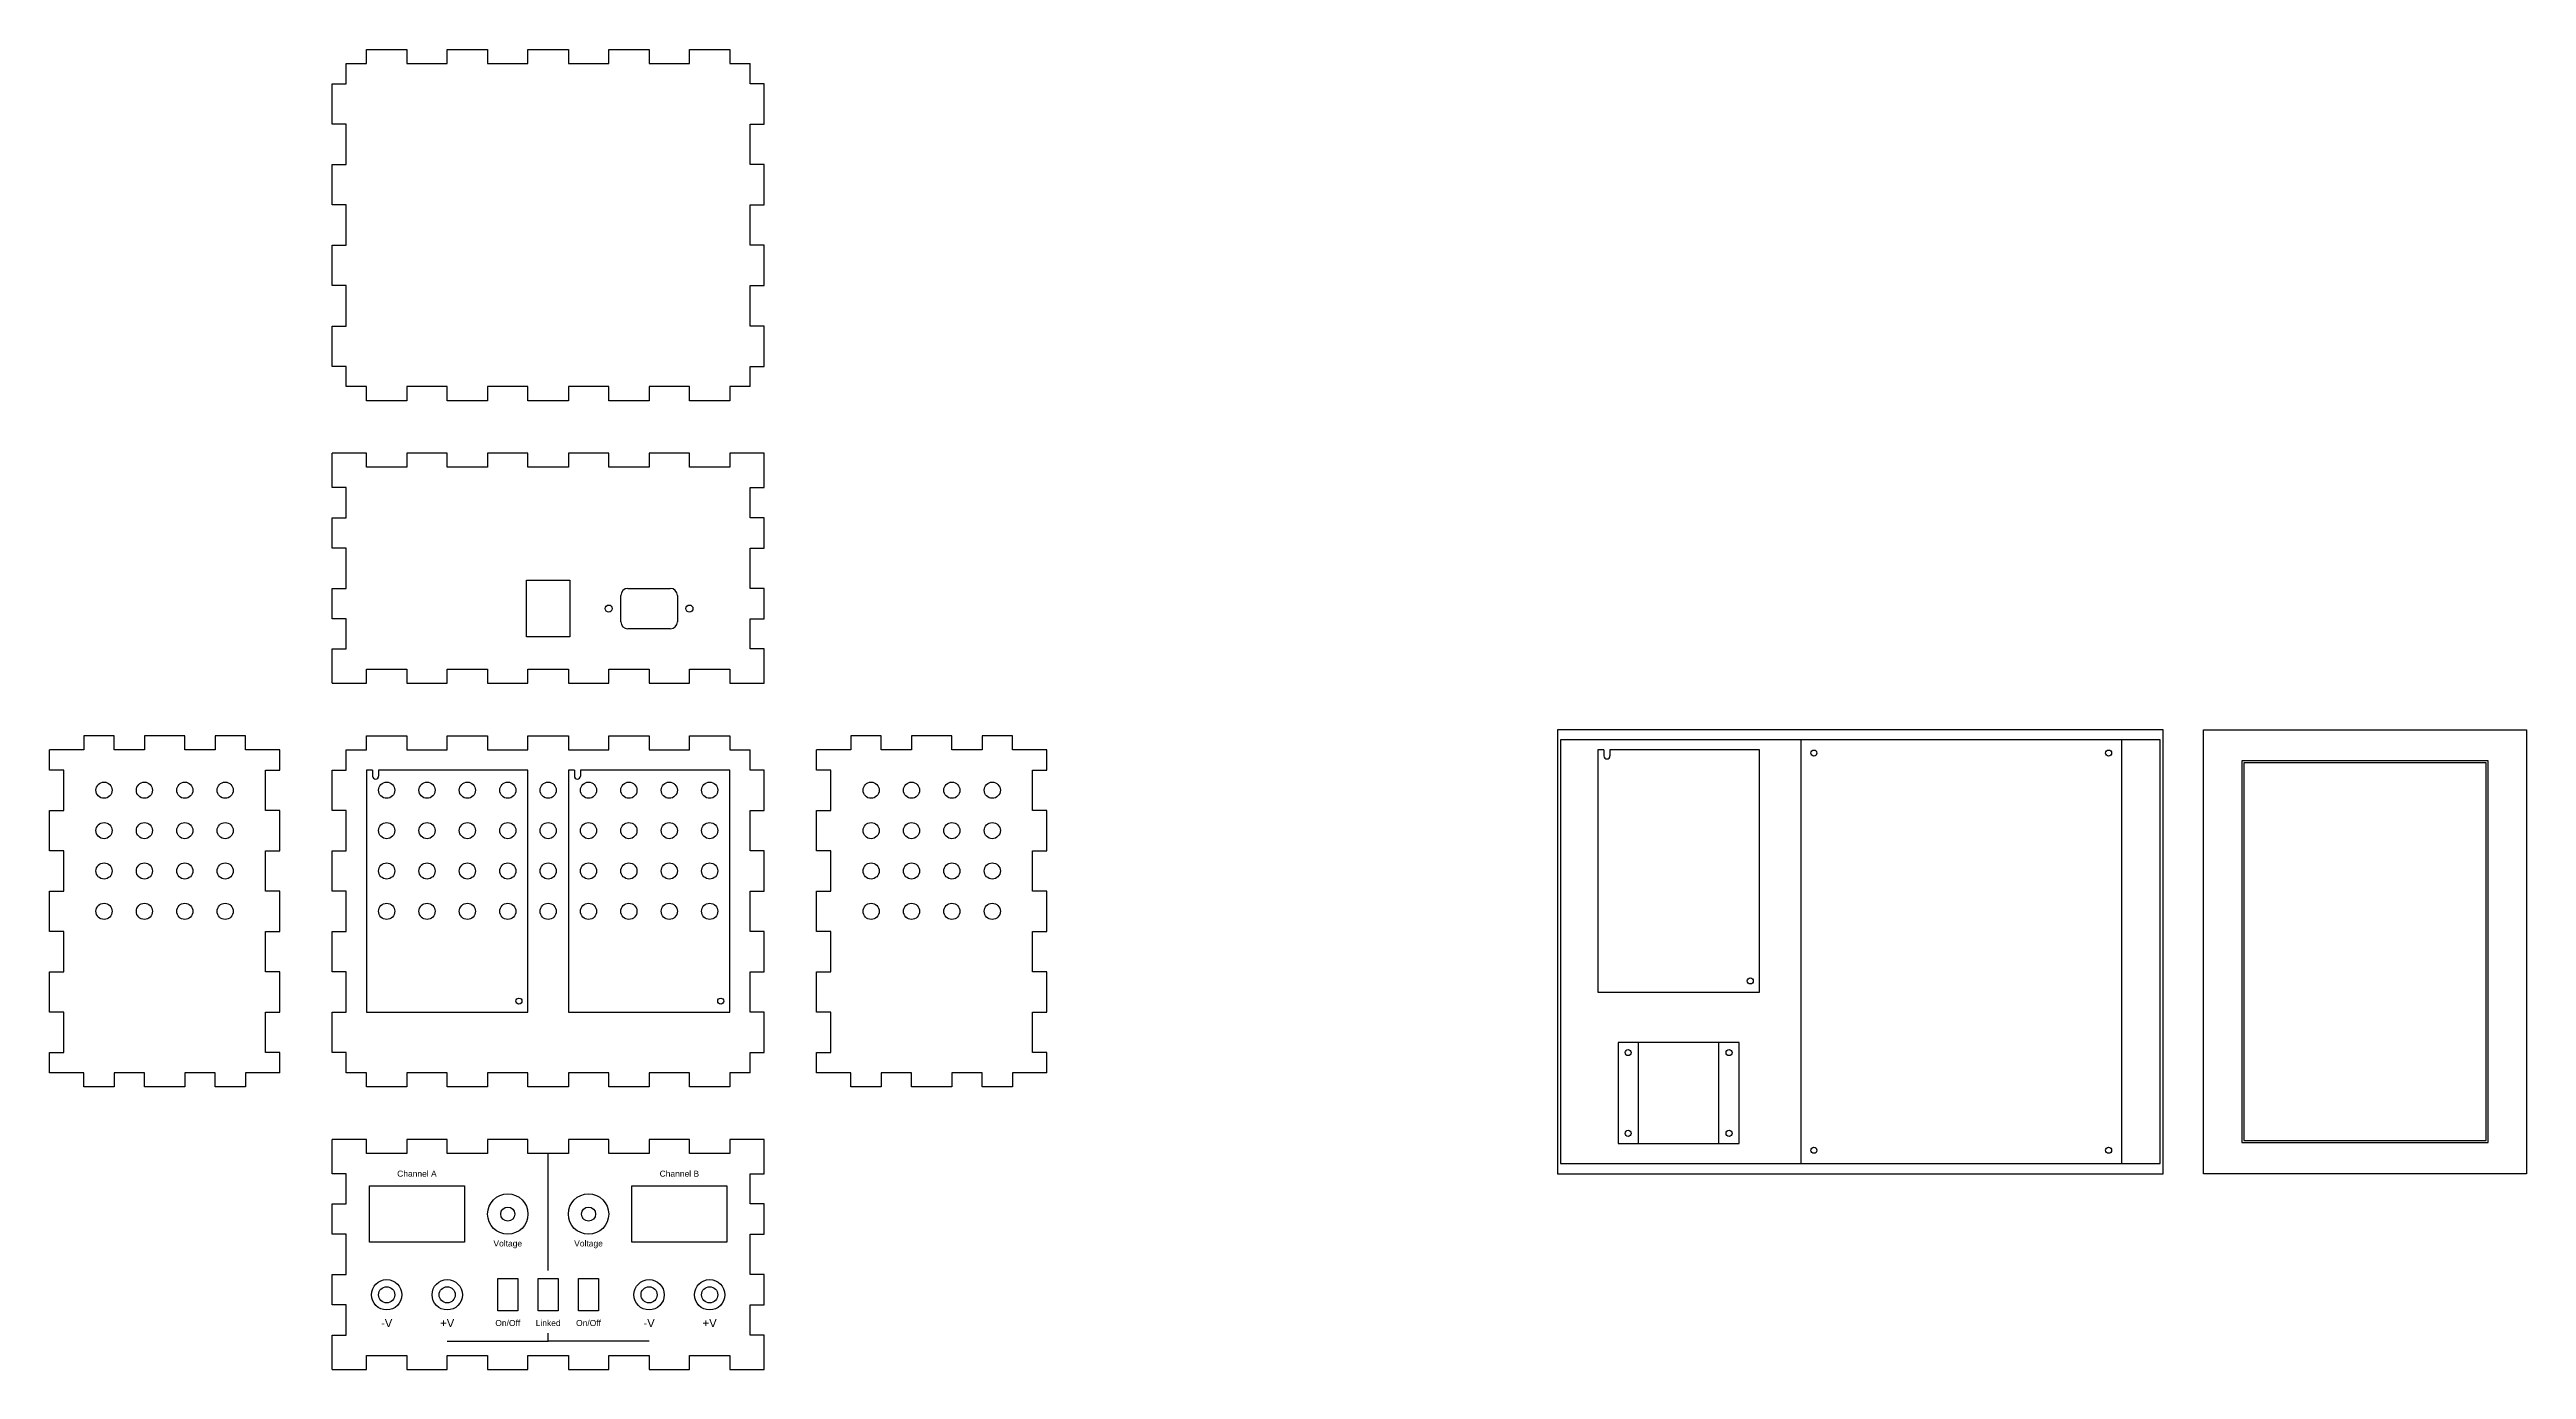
# Model space of a CAD drawing. Header units: millimetres. Extents: x -647 to 580, y 193 to 847.
import ezdxf

# ---------------------------------------------------------------- set-up
doc = ezdxf.new("R2010")
doc.units = ezdxf.units.MM
for name, color, linetype, lineweight in [('Cuts', 4, 'Continuous', 25), ('Legend', 3, 'Continuous', 25), ('Outline', 2, 'Continuous', 25)]:
    doc.layers.add(name, color=color, linetype=linetype, lineweight=lineweight)
doc.styles.add('textstyle3', font='arial.ttf')

# ---------------------------------------------------------------- blocks, each defined once
blk = doc.blocks.new('IEC Mains Inlet')
at = {"layer": 'Cuts'}
for p, q in [((16, 3.5), (16, 16.5)), ((19.5, 20), (40.5, 20)), ((44, 16.5), (44, 3.5)), ((40.5, 0), (19.5, 0))]:
    blk.add_line(p, q, dxfattribs=at)
for centre in [(10, 10), (50, 10)]:
    blk.add_circle(centre, 1.75, dxfattribs=at)
for centre, start, end in [((19.5, 16.5), 90, 180), ((40.5, 16.5), 0, 90), ((19.5, 3.5), 180, 270), ((40.5, 3.5), 270, 0)]:
    blk.add_arc(centre, 3.5, start, end, dxfattribs=at)

msp = doc.modelspace()

# ---------------------------------------------------------------- linework, layer by layer
at = {"layer": 'Cuts'}
for p, q in [((-490, 840), (-490, 847)), ((-490, 847), (-470, 847)), ((-470, 847), (-470, 840)), ((-450, 840), (-450, 847)), ((-450, 847), (-430, 847)), ((-430, 847), (-430, 840)), ((-410, 840), (-410, 847)), ((-410, 847), (-390, 847)), ((-390, 847), (-390, 840)), ((-370, 840), (-370, 847)), ((-370, 847), (-350, 847)), ((-350, 847), (-350, 840)), ((-330, 840), (-330, 847)), ((-330, 847), (-310, 847)), ((-310, 847), (-310, 840)), ((-500, 840), (-490, 840)), ((-500, 830), (-500, 840)), ((-470, 840), (-450, 840)), ((-430, 840), (-410, 840)), ((-390, 840), (-370, 840)), ((-350, 840), (-330, 840)), ((-310, 840), (-300, 840)), ((-300, 830), (-300, 840)), ((-507, 810), (-507, 830)), ((-507, 830), (-500, 830)), ((-293, 830), (-300, 830)), ((-293, 810), (-293, 830)), ((-500, 810), (-507, 810)), ((-500, 790), (-500, 810)), ((-300, 810), (-293, 810)), ((-300, 790), (-300, 810)), ((-507, 770), (-507, 790)), ((-507, 790), (-500, 790)), ((-293, 790), (-300, 790)), ((-293, 770), (-293, 790)), ((-500, 770), (-507, 770)), ((-500, 750), (-500, 770)), ((-300, 770), (-293, 770)), ((-300, 750), (-300, 770)), ((-507, 730), (-507, 750)), ((-507, 750), (-500, 750)), ((-293, 750), (-300, 750)), ((-293, 730), (-293, 750)), ((-500, 730), (-507, 730)), ((-500, 710), (-500, 730)), ((-300, 730), (-293, 730)), ((-300, 710), (-300, 730)), ((-507, 690), (-507, 710)), ((-507, 710), (-500, 710)), ((-293, 710), (-300, 710)), ((-293, 690), (-293, 710)), ((-500, 690), (-507, 690)), ((-500, 680), (-500, 690)), ((-300, 690), (-293, 690)), ((-300, 680), (-300, 690)), ((-490, 680), (-500, 680)), ((-490, 673), (-490, 680)), ((-470, 680), (-470, 673)), ((-450, 680), (-470, 680)), ((-450, 673), (-450, 680)), ((-430, 680), (-430, 673)), ((-410, 680), (-430, 680)), ((-410, 673), (-410, 680)), ((-390, 680), (-390, 673)), ((-370, 680), (-390, 680)), ((-370, 673), (-370, 680)), ((-350, 680), (-350, 673)), ((-330, 680), (-350, 680)), ((-330, 673), (-330, 680)), ((-310, 680), (-310, 673)), ((-300, 680), (-310, 680)), ((-470, 673), (-490, 673)), ((-430, 673), (-450, 673)), ((-390, 673), (-410, 673)), ((-350, 673), (-370, 673)), ((-310, 673), (-330, 673)), ((-507, 630), (-507, 647)), ((-490, 647), (-507, 647)), ((-490, 640), (-490, 647)), ((-470, 640), (-490, 640)), ((-470, 647), (-470, 640)), ((-450, 647), (-470, 647)), ((-450, 640), (-450, 647)), ((-430, 640), (-450, 640)), ((-430, 647), (-430, 640)), ((-410, 647), (-430, 647)), ((-410, 640), (-410, 647)), ((-390, 640), (-410, 640)), ((-390, 647), (-390, 640)), ((-370, 647), (-390, 647)), ((-370, 640), (-370, 647)), ((-350, 640), (-370, 640)), ((-350, 647), (-350, 640)), ((-330, 647), (-350, 647)), ((-330, 640), (-330, 647)), ((-310, 640), (-330, 640)), ((-310, 647), (-310, 640)), ((-293, 647), (-310, 647)), ((-293, 630), (-293, 647)), ((-500, 630), (-507, 630)), ((-500, 615), (-500, 630)), ((-300, 615), (-300, 630)), ((-300, 630), (-293, 630)), ((-507, 615), (-500, 615)), ((-507, 600), (-507, 615)), ((-293, 615), (-300, 615)), ((-293, 600), (-293, 615)), ((-500, 600), (-507, 600)), ((-500, 580), (-500, 600)), ((-300, 580), (-300, 600)), ((-300, 600), (-293, 600)), ((-507, 580), (-500, 580)), ((-507, 565), (-507, 580)), ((-410.8, 556), (-410.8, 584)), ((-410.8, 584), (-389.2, 584)), ((-389.2, 584), (-389.2, 556)), ((-293, 580), (-300, 580)), ((-293, 565), (-293, 580)), ((-500, 565), (-507, 565)), ((-500, 550), (-500, 565)), ((-300, 550), (-300, 565)), ((-300, 565), (-293, 565)), ((-389.2, 556), (-410.8, 556)), ((-507, 550), (-500, 550)), ((-507, 533), (-507, 550)), ((-490, 533), (-490, 540)), ((-490, 540), (-470, 540)), ((-470, 540), (-470, 533)), ((-450, 533), (-450, 540)), ((-450, 540), (-430, 540)), ((-430, 540), (-430, 533)), ((-410, 533), (-410, 540)), ((-410, 540), (-390, 540)), ((-390, 540), (-390, 533)), ((-370, 533), (-370, 540)), ((-370, 540), (-350, 540)), ((-350, 540), (-350, 533)), ((-330, 533), (-330, 540)), ((-330, 540), (-310, 540)), ((-310, 540), (-310, 533)), ((-293, 550), (-300, 550)), ((-293, 533), (-293, 550)), ((-507, 533), (-490, 533)), ((-470, 533), (-450, 533)), ((-430, 533), (-410, 533)), ((-390, 533), (-370, 533)), ((-350, 533), (-330, 533)), ((-310, 533), (-293, 533)), ((-615, 507), (-630, 507)), ((-630, 507), (-630, 500)), ((-615, 500), (-615, 507)), ((-580, 507), (-600, 507)), ((-600, 507), (-600, 500)), ((-580, 500), (-580, 507)), ((-550, 507), (-565, 507)), ((-565, 507), (-565, 500)), ((-550, 500), (-550, 507)), ((-490, 500), (-490, 507)), ((-490, 507), (-470, 507)), ((-470, 507), (-470, 500)), ((-450, 500), (-450, 507)), ((-450, 507), (-430, 507)), ((-430, 507), (-430, 500)), ((-410, 500), (-410, 507)), ((-410, 507), (-390, 507)), ((-390, 507), (-390, 500)), ((-370, 500), (-370, 507)), ((-370, 507), (-350, 507)), ((-350, 507), (-350, 500)), ((-330, 500), (-330, 507)), ((-330, 507), (-310, 507)), ((-310, 507), (-310, 500)), ((-235, 507), (-250, 507)), ((-250, 507), (-250, 500)), ((-235, 500), (-235, 507)), ((-200, 507), (-220, 507)), ((-220, 507), (-220, 500)), ((-200, 500), (-200, 507)), ((-170, 507), (-185, 507)), ((-185, 507), (-185, 500)), ((-170, 500), (-170, 507)), ((400, 510), (100, 510)), ((100, 510), (100, 290)), ((400, 290), (400, 510)), ((420, 510), (580, 510)), ((420, 290), (420, 510)), ((580, 510), (580, 290)), ((-630, 500), (-647, 500)), ((-647, 490), (-647, 500)), ((-600, 500), (-615, 500)), ((-565, 500), (-580, 500)), ((-533, 500), (-550, 500)), ((-533, 490), (-533, 500)), ((-500, 500), (-490, 500)), ((-500, 490), (-500, 500)), ((-470, 500), (-450, 500)), ((-430, 500), (-410, 500)), ((-390, 500), (-370, 500)), ((-350, 500), (-330, 500)), ((-310, 500), (-300, 500)), ((-300, 490), (-300, 500)), ((-250, 500), (-267, 500)), ((-267, 490), (-267, 500)), ((-220, 500), (-235, 500)), ((-185, 500), (-200, 500)), ((-153, 500), (-170, 500)), ((-153, 490), (-153, 500)), ((561, 494.5), (439, 494.5)), ((439, 494.5), (439, 305.5)), ((561, 305.5), (561, 494.5)), ((-640, 490), (-647, 490)), ((-640, 470), (-640, 490)), ((-540, 470), (-540, 490)), ((-540, 490), (-533, 490)), ((-507, 470), (-507, 490)), ((-507, 490), (-500, 490)), ((-293, 490), (-300, 490)), ((-293, 470), (-293, 490)), ((-260, 490), (-267, 490)), ((-260, 470), (-260, 490)), ((-160, 470), (-160, 490)), ((-160, 490), (-153, 490)), ((-647, 470), (-640, 470)), ((-647, 450), (-647, 470)), ((-533, 470), (-540, 470)), ((-533, 450), (-533, 470)), ((-500, 470), (-507, 470)), ((-500, 450), (-500, 470)), ((-300, 470), (-293, 470)), ((-300, 450), (-300, 470)), ((-267, 470), (-260, 470)), ((-267, 450), (-267, 470)), ((-153, 470), (-160, 470)), ((-153, 450), (-153, 470)), ((-640, 450), (-647, 450)), ((-640, 430), (-640, 450)), ((-540, 430), (-540, 450)), ((-540, 450), (-533, 450)), ((-507, 430), (-507, 450)), ((-507, 450), (-500, 450)), ((-293, 450), (-300, 450)), ((-293, 430), (-293, 450)), ((-260, 450), (-267, 450)), ((-260, 430), (-260, 450)), ((-160, 430), (-160, 450)), ((-160, 450), (-153, 450)), ((-647, 430), (-640, 430)), ((-647, 410), (-647, 430)), ((-533, 430), (-540, 430)), ((-533, 410), (-533, 430)), ((-500, 430), (-507, 430)), ((-500, 410), (-500, 430)), ((-300, 430), (-293, 430)), ((-300, 410), (-300, 430)), ((-267, 430), (-260, 430)), ((-267, 410), (-267, 430)), ((-153, 430), (-160, 430)), ((-153, 410), (-153, 430)), ((-640, 410), (-647, 410)), ((-640, 390), (-640, 410)), ((-540, 390), (-540, 410)), ((-540, 410), (-533, 410)), ((-507, 390), (-507, 410)), ((-507, 410), (-500, 410)), ((-293, 410), (-300, 410)), ((-293, 390), (-293, 410)), ((-260, 410), (-267, 410)), ((-260, 390), (-260, 410)), ((-160, 390), (-160, 410)), ((-160, 410), (-153, 410)), ((-647, 390), (-640, 390)), ((-647, 370), (-647, 390)), ((-533, 390), (-540, 390)), ((-533, 370), (-533, 390)), ((-500, 390), (-507, 390)), ((-500, 370), (-500, 390)), ((-300, 390), (-293, 390)), ((-300, 370), (-300, 390)), ((-267, 390), (-260, 390)), ((-267, 370), (-267, 390)), ((-153, 390), (-160, 390)), ((-153, 370), (-153, 390)), ((-640, 370), (-647, 370)), ((-640, 350), (-640, 370)), ((-540, 350), (-540, 370)), ((-540, 370), (-533, 370)), ((-507, 350), (-507, 370)), ((-507, 370), (-500, 370)), ((-293, 370), (-300, 370)), ((-293, 350), (-293, 370)), ((-260, 370), (-267, 370)), ((-260, 350), (-260, 370)), ((-160, 350), (-160, 370)), ((-160, 370), (-153, 370)), ((-647, 350), (-640, 350)), ((-647, 340), (-647, 350)), ((-533, 350), (-540, 350)), ((-533, 340), (-533, 350)), ((-500, 350), (-507, 350)), ((-500, 340), (-500, 350)), ((-300, 350), (-293, 350)), ((-300, 340), (-300, 350)), ((-267, 350), (-260, 350)), ((-267, 340), (-267, 350)), ((-153, 350), (-160, 350)), ((-153, 340), (-153, 350)), ((-630, 340), (-647, 340)), ((-630, 333), (-630, 340)), ((-615, 333), (-630, 333)), ((-615, 340), (-615, 333)), ((-600, 340), (-615, 340)), ((-600, 333), (-600, 340)), ((-580, 333), (-600, 333)), ((-580, 340), (-580, 333)), ((-565, 340), (-580, 340)), ((-565, 333), (-565, 340)), ((-550, 333), (-565, 333)), ((-550, 340), (-550, 333)), ((-533, 340), (-550, 340)), ((-490, 340), (-500, 340)), ((-490, 333), (-490, 340)), ((-470, 333), (-490, 333)), ((-470, 340), (-470, 333)), ((-450, 340), (-470, 340)), ((-450, 333), (-450, 340)), ((-430, 333), (-450, 333)), ((-430, 340), (-430, 333)), ((-410, 340), (-430, 340)), ((-410, 333), (-410, 340)), ((-390, 333), (-410, 333)), ((-390, 340), (-390, 333)), ((-370, 340), (-390, 340)), ((-370, 333), (-370, 340)), ((-350, 333), (-370, 333)), ((-350, 340), (-350, 333)), ((-330, 340), (-350, 340)), ((-330, 333), (-330, 340)), ((-310, 333), (-330, 333)), ((-310, 340), (-310, 333)), ((-300, 340), (-310, 340)), ((-250, 340), (-267, 340)), ((-250, 333), (-250, 340)), ((-235, 333), (-250, 333)), ((-235, 340), (-235, 333)), ((-220, 340), (-235, 340)), ((-220, 333), (-220, 340)), ((-200, 333), (-220, 333)), ((-200, 340), (-200, 333)), ((-185, 340), (-200, 340)), ((-185, 333), (-185, 340)), ((-170, 333), (-185, 333)), ((-170, 340), (-170, 333)), ((-153, 340), (-170, 340)), ((-507, 290), (-507, 307)), ((-490, 307), (-507, 307)), ((-490, 300), (-490, 307)), ((-470, 307), (-470, 300)), ((-450, 307), (-470, 307)), ((-450, 300), (-450, 307)), ((-430, 307), (-430, 300)), ((-410, 307), (-430, 307)), ((-410, 300), (-410, 307)), ((-390, 307), (-390, 300)), ((-370, 307), (-390, 307)), ((-370, 300), (-370, 307)), ((-350, 307), (-350, 300)), ((-330, 307), (-350, 307)), ((-330, 300), (-330, 307)), ((-310, 307), (-310, 300)), ((-293, 307), (-310, 307)), ((-293, 290), (-293, 307)), ((-470, 300), (-490, 300)), ((-430, 300), (-450, 300)), ((-390, 300), (-410, 300)), ((-350, 300), (-370, 300)), ((-310, 300), (-330, 300)), ((439, 305.5), (561, 305.5)), ((-500, 290), (-507, 290)), ((-500, 275), (-500, 290)), ((-300, 275), (-300, 290)), ((-300, 290), (-293, 290)), ((100, 290), (400, 290)), ((580, 290), (420, 290)), ((-507, 275), (-500, 275)), ((-507, 260), (-507, 275)), ((-293, 275), (-300, 275)), ((-293, 260), (-293, 275)), ((-500, 260), (-507, 260)), ((-500, 240), (-500, 260)), ((-300, 240), (-300, 260)), ((-300, 260), (-293, 260)), ((-507, 240), (-500, 240)), ((-507, 225), (-507, 240)), ((-425, 222), (-425, 238)), ((-425, 238), (-415, 238)), ((-415, 238), (-415, 222)), ((-405, 222), (-405, 238)), ((-405, 238), (-395, 238)), ((-395, 238), (-395, 222)), ((-385, 222), (-385, 238)), ((-385, 238), (-375, 238)), ((-375, 238), (-375, 222)), ((-293, 240), (-300, 240)), ((-293, 225), (-293, 240)), ((-500, 225), (-507, 225)), ((-500, 210), (-500, 225)), ((-415, 222), (-425, 222)), ((-395, 222), (-405, 222)), ((-375, 222), (-385, 222)), ((-300, 210), (-300, 225)), ((-300, 225), (-293, 225)), ((-507, 210), (-500, 210)), ((-507, 193), (-507, 210)), ((-293, 210), (-300, 210)), ((-293, 193), (-293, 210)), ((-490, 193), (-490, 200)), ((-490, 200), (-470, 200)), ((-470, 200), (-470, 193)), ((-450, 193), (-450, 200)), ((-450, 200), (-430, 200)), ((-430, 200), (-430, 193)), ((-410, 193), (-410, 200)), ((-410, 200), (-390, 200)), ((-390, 200), (-390, 193)), ((-370, 193), (-370, 200)), ((-370, 200), (-350, 200)), ((-350, 200), (-350, 193)), ((-330, 193), (-330, 200)), ((-330, 200), (-310, 200)), ((-310, 200), (-310, 193)), ((-507, 193), (-490, 193)), ((-470, 193), (-450, 193)), ((-430, 193), (-410, 193)), ((-390, 193), (-370, 193)), ((-350, 193), (-330, 193)), ((-310, 193), (-293, 193))]:
    msp.add_line(p, q, dxfattribs=at)
for centre, radius in [((-620, 480), 4), ((-600, 480), 4), ((-580, 480), 4), ((-560, 480), 4), ((-480, 480), 4), ((-460, 480), 4), ((-440, 480), 4), ((-420, 480), 4), ((-400, 480), 4), ((-380, 480), 4), ((-360, 480), 4), ((-340, 480), 4), ((-320, 480), 4), ((-240, 480), 4), ((-220, 480), 4), ((-200, 480), 4), ((-180, 480), 4), ((-620, 460), 4), ((-600, 460), 4), ((-580, 460), 4), ((-560, 460), 4), ((-480, 460), 4), ((-460, 460), 4), ((-440, 460), 4), ((-420, 460), 4), ((-400, 460), 4), ((-380, 460), 4), ((-360, 460), 4), ((-340, 460), 4), ((-320, 460), 4), ((-240, 460), 4), ((-220, 460), 4), ((-200, 460), 4), ((-180, 460), 4), ((-620, 440), 4), ((-600, 440), 4), ((-580, 440), 4), ((-560, 440), 4), ((-480, 440), 4), ((-460, 440), 4), ((-440, 440), 4), ((-420, 440), 4), ((-400, 440), 4), ((-380, 440), 4), ((-360, 440), 4), ((-340, 440), 4), ((-320, 440), 4), ((-240, 440), 4), ((-220, 440), 4), ((-200, 440), 4), ((-180, 440), 4), ((-620, 420), 4), ((-600, 420), 4), ((-580, 420), 4), ((-560, 420), 4), ((-480, 420), 4), ((-460, 420), 4), ((-440, 420), 4), ((-420, 420), 4), ((-400, 420), 4), ((-380, 420), 4), ((-360, 420), 4), ((-340, 420), 4), ((-320, 420), 4), ((-240, 420), 4), ((-220, 420), 4), ((-200, 420), 4), ((-180, 420), 4), ((-420, 270), 3.5), ((-380, 270), 3.5), ((-480, 230), 4), ((-450, 230), 4), ((-350, 230), 4), ((-320, 230), 4)]:
    msp.add_circle(centre, radius, dxfattribs=at)
at = {"layer": 'Legend'}
for p, q in [((-400, 242), (-400, 300)), ((-400, 207), (-400, 211)), ((-450, 207), (-400, 207)), ((-350, 207), (-400, 207))]:
    msp.add_line(p, q, dxfattribs=at)
at = {"layer": 'Outline'}
for p, q in [((398.5, 505), (101.5, 505)), ((101.5, 505), (101.5, 295)), ((379.5, 505), (220.5, 505)), ((220.5, 505), (220.5, 295)), ((379.5, 295), (379.5, 505)), ((398.5, 295), (398.5, 505)), ((123, 500), (120, 500)), ((120, 500), (120, 380)), ((123, 500), (123, 497)), ((200, 500), (126, 500)), ((126, 500), (126, 497)), ((200, 380), (200, 500)), ((560, 493.5), (440, 493.5)), ((440, 493.5), (440, 306.5)), ((560, 306.5), (560, 493.5)), ((-487, 490), (-490, 490)), ((-490, 490), (-490, 370)), ((-487, 490), (-487, 487)), ((-410, 490), (-484, 490)), ((-484, 490), (-484, 487)), ((-410, 370), (-410, 490)), ((-387, 490), (-390, 490)), ((-390, 490), (-390, 370)), ((-387, 490), (-387, 487)), ((-310, 490), (-384, 490)), ((-384, 490), (-384, 487)), ((-310, 370), (-310, 490)), ((-490, 370), (-410, 370)), ((-390, 370), (-310, 370)), ((120, 380), (200, 380)), ((190, 355), (130, 355)), ((130, 355), (130, 305)), ((140, 355), (140, 305)), ((180, 305), (180, 355)), ((190, 305), (190, 355)), ((101.5, 295), (398.5, 295)), ((130, 305), (190, 305)), ((220.5, 295), (379.5, 295)), ((440, 306.5), (560, 306.5)), ((-488.5, 284), (-441.5, 284)), ((-488.5, 256), (-488.5, 284)), ((-441.5, 284), (-441.5, 256)), ((-358.5, 284), (-311.5, 284)), ((-358.5, 256), (-358.5, 284)), ((-311.5, 284), (-311.5, 256)), ((-441.5, 256), (-488.5, 256)), ((-311.5, 256), (-358.5, 256))]:
    msp.add_line(p, q, dxfattribs=at)
for centre, radius in [((227, 498.4), 1.5), ((373, 498.4), 1.5), ((195.5, 385.5), 1.5), ((-414.5, 375.5), 1.5), ((-314.5, 375.5), 1.5), ((135, 350), 1.5), ((185, 350), 1.5), ((135, 310), 1.5), ((185, 310), 1.5), ((227, 301.6), 1.5), ((373, 301.6), 1.5), ((-420, 270), 10), ((-380, 270), 10), ((-480, 230), 7.5), ((-450, 230), 7.5), ((-350, 230), 7.5), ((-320, 230), 7.5)]:
    msp.add_circle(centre, radius, dxfattribs=at)
for centre in [(124.5, 497), (-485.5, 487), (-385.5, 487)]:
    msp.add_arc(centre, 1.5, 180, 0, dxfattribs=at)

# ---------------------------------------------------------------- block references
at = {"layer": 'Cuts'}
msp.add_blockref('IEC Mains Inlet', (-380, 560), dxfattribs=at)

# ---------------------------------------------------------------- texts
at = {"layer": 'Legend', "attachment_point": 5, "style": 'textstyle3'}
for s, insert, char_height in [('Channel A', (-465, 290), 3), ('Channel B', (-335, 290), 3), ('Voltage', (-420, 255), 3), ('Voltage', (-380, 255), 3), ('-V', (-480, 216), 4), ('+V', (-450, 216), 4), ('On/Off', (-420, 216), 3), ('Linked', (-400, 216), 3), ('On/Off', (-380, 216), 3), ('-V', (-350, 216), 4), ('+V', (-320, 216), 4)]:
    msp.add_mtext(s, dxfattribs=dict(at, insert=insert, char_height=char_height))

doc.saveas('drawing.dxf')
